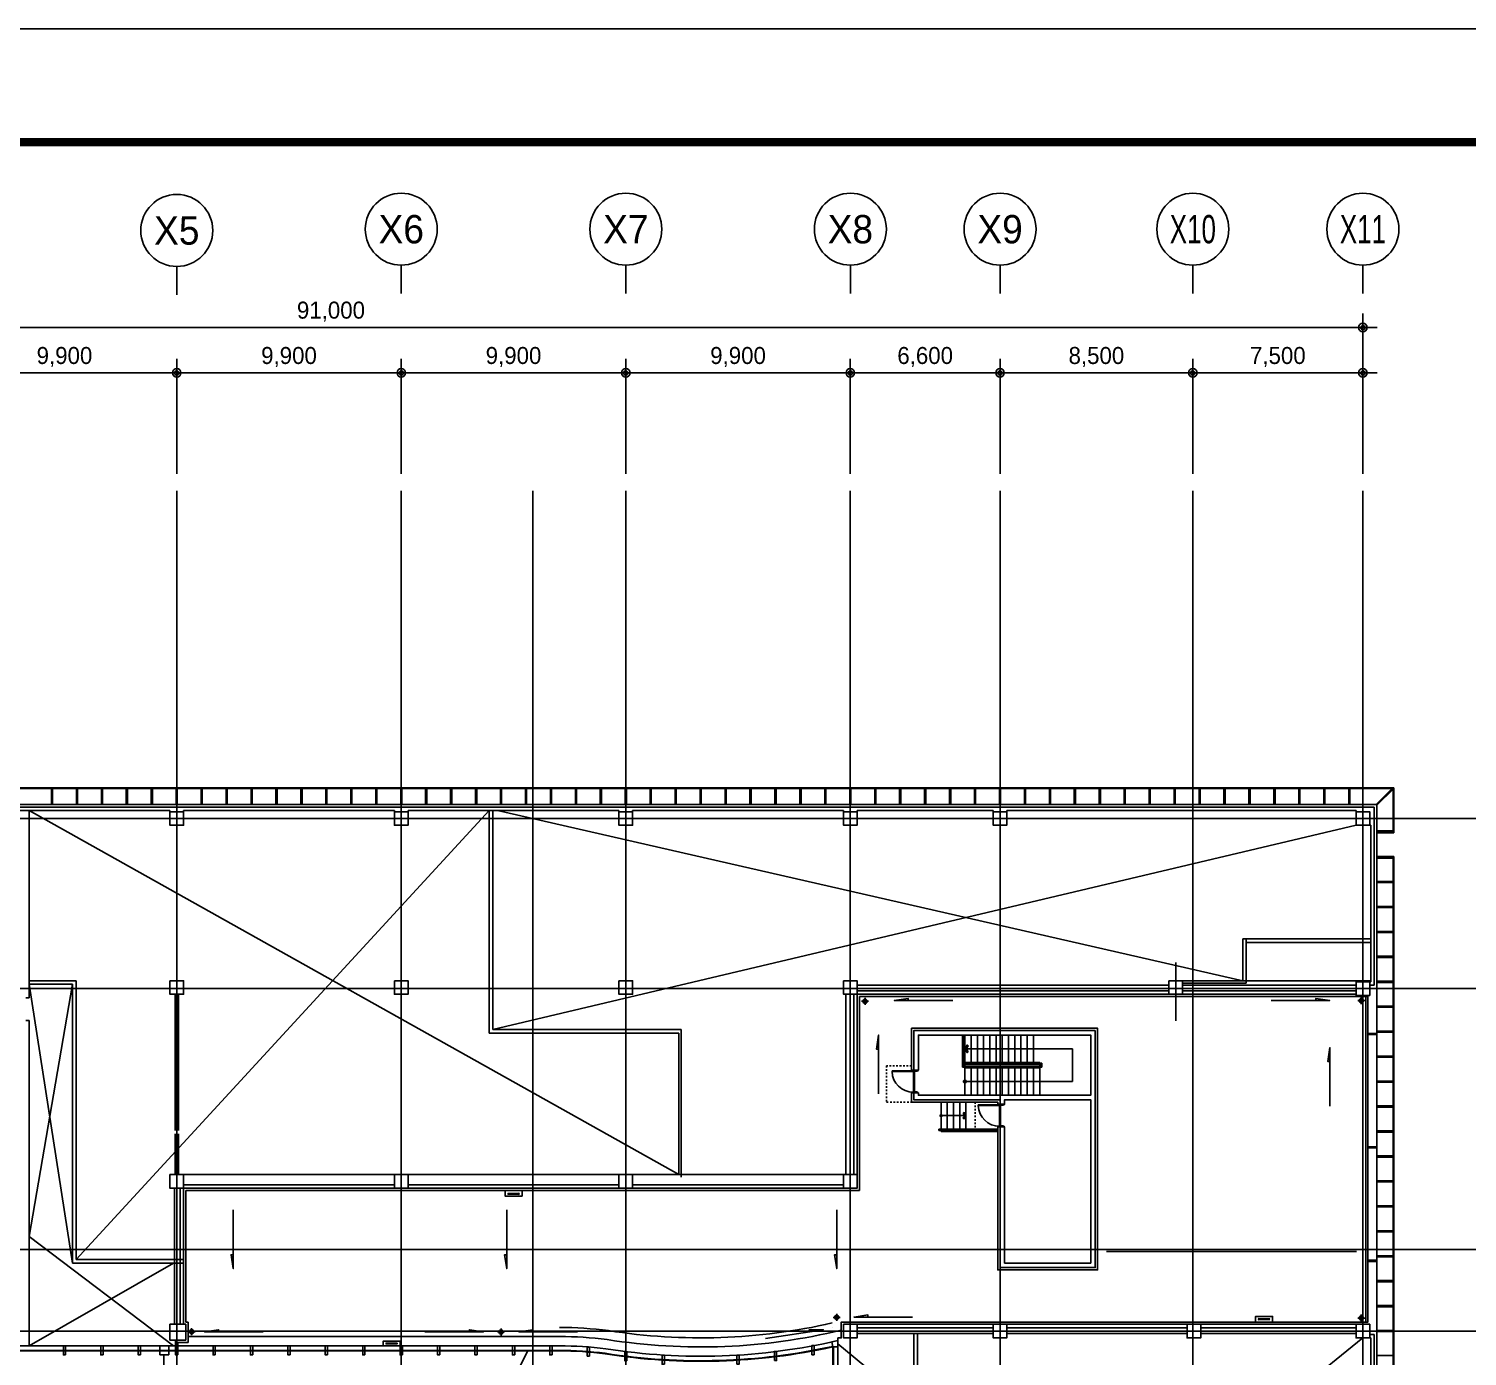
# Model space of a CAD drawing. Header units: metres. Extents: x 630750 to 860239, y 578133 to 726633.
# Drawn here: x 711680 to 775105, y 668101 to 726633 of the extents above; entities that cross this region are included whole.
import ezdxf
from ezdxf.enums import TextEntityAlignment as Align

# ---------------------------------------------------------------- set-up
doc = ezdxf.new("R2010")
doc.units = ezdxf.units.M
doc.header["$LTSCALE"] = 300
doc.linetypes.add('CEN', pattern=[62, 60, -1, 0, -1])
doc.linetypes.add('H2', pattern=[0.5, 0.25, -0.25])
doc.layers.get('Defpoints').update_dxf_attribs({"color": 8})
for name, color, linetype in [('001dmp-FORM', 7, 'Continuous'), ('A-AL', 6, 'Continuous'), ('A-CEN', 1, 'CEN'), ('A-CEN-1', 1, 'Continuous'), ('A-CIRC', 6, 'Continuous'), ('A-CON', 2, 'Continuous'), ('A-DIM', 7, 'Continuous'), ('A-DOR', 4, 'Continuous'), ('A-ELE-4', 4, 'Continuous'), ('A-ELE-8', 8, 'Continuous'), ('A-ELE-9', 9, 'Continuous'), ('A-ELE8', 8, 'Continuous'), ('A-GRID-DIMS', 14, 'Continuous'), ('A-HAT-1', 9, 'Continuous'), ('A-MULL', 7, 'Continuous'), ('A-STAIR', 4, 'Continuous'), ('A-STL1', 4, 'Continuous'), ('A-SYM1', 7, 'Continuous'), ('A-WAL-BLK', 3, 'Continuous'), ('A-WAL-DW', 7, 'Continuous'), ('A-WALL-CONC', 2, 'Continuous'), ('A-WIN-GLASS', 4, 'Continuous'), ('DIM', 7, 'Continuous'), ('DOR', 4, 'Continuous'), ('mk', 4, 'Continuous'), ('외장그레이팅', 4, 'Continuous'), ('특수설계 영역', 225, 'Continuous'), ('프레임', 5, 'Continuous')]:
    doc.layers.add(name, color=color, linetype=linetype)
doc.layers.add('sol-land', color=8, linetype='Continuous', lineweight=25)
doc.styles.add('TEXT(돋음)', font='')
doc.styles.add('돋움', font='')
doc.styles.get('TEXT(돋음)').set_extended_font_data('Dotum')
doc.styles.get('돋움').set_extended_font_data('Dotum')
doc.dimstyles.new('DIM250', dxfattribs={"dimscale": 250, "dimtxt": 3, "dimasz": 1, "dimexe": 2, "dimexo": 3, "dimgap": 1, "dimtad": 1, "dimdec": 0, "dimzin": 0, "dimdsep": 46, "dimlunit": 6, "dimtxsty": 'TEXT(돋음)', "dimblk": 'Z_DOT', "dimcen": 2.5, "dimdle": 2, "dimclrd": 256, "dimclre": 256, "dimclrt": 3, "dimadec": 0, "dimazin": 0, "dimtfac": 1, "dimtdec": 0, "dimtix": 1, "dimtmove": 2, "dimatfit": 3, "dimldrblk": 'Z_DOT', "dimfxl": 1, "dimtolj": 1, "dimtzin": 0, "dimarcsym": 0})

# ---------------------------------------------------------------- blocks, each defined once
blk = doc.blocks.new('Z_DOT')
at = {"layer": 'DIM', "color": 7}
for p, q in [((-2.5, 0), (2.5, 0)), ((0, -2.5), (0, 2.5))]:
    blk.add_line(p, q, dxfattribs=at)
for radius in [0.75, 0.375]:
    blk.add_circle((0, 0), radius, dxfattribs=at)
blk = doc.blocks.new('*D20')
at = {"layer": 'A-DIM', "lineweight": -2, "transparency": 16777216}
for p, q in [((679504, 707009), (679504, 713959)), ((770504, 707009), (770504, 713959)), ((679754, 713459), (770254, 713459))]:
    blk.add_line(p, q, dxfattribs=at)
at = {"layer": 'Defpoints', "color": 0, "transparency": 16777216}
for p in [(770504, 713459), (679504, 706259), (770504, 706259)]:
    blk.add_point(p, dxfattribs=at)
at = {"layer": 'A-DIM', "lineweight": -2, "transparency": 16777216, "xscale": 250, "yscale": 250, "zscale": 250, "rotation": 180}
blk.add_blockref('Z_DOT', (679504, 713459), dxfattribs=at)
at = {"layer": 'A-DIM', "lineweight": -2, "transparency": 16777216, "xscale": 250, "yscale": 250, "zscale": 250}
blk.add_blockref('Z_DOT', (770504, 713459), dxfattribs=at)
at = {"layer": 'A-DIM', "color": 3, "transparency": 16777216, "insert": (725004, 714157), "char_height": 750, "attachment_point": 5, "style": 'TEXT(돋음)'}
blk.add_mtext('\\A1;91,000', dxfattribs=at)
blk = doc.blocks.new('*D25')
at = {"layer": 'A-DIM', "lineweight": -2, "transparency": 16777216}
for p, q in [((708304, 707009), (708304, 711959)), ((718204, 707009), (718204, 711959)), ((708554, 711459), (717954, 711459))]:
    blk.add_line(p, q, dxfattribs=at)
at = {"layer": 'Defpoints', "color": 0, "transparency": 16777216}
for p in [(718204, 711459), (708304, 706259), (718204, 706259)]:
    blk.add_point(p, dxfattribs=at)
at = {"layer": 'A-DIM', "lineweight": -2, "transparency": 16777216, "xscale": 250, "yscale": 250, "zscale": 250, "rotation": 180}
blk.add_blockref('Z_DOT', (708304, 711459), dxfattribs=at)
at = {"layer": 'A-DIM', "lineweight": -2, "transparency": 16777216, "xscale": 250, "yscale": 250, "zscale": 250}
blk.add_blockref('Z_DOT', (718204, 711459), dxfattribs=at)
at = {"layer": 'A-DIM', "color": 3, "transparency": 16777216, "insert": (713254, 712157), "char_height": 750, "attachment_point": 5, "style": 'TEXT(돋음)'}
blk.add_mtext('\\A1;9,900', dxfattribs=at)
blk = doc.blocks.new('*D26')
at = {"layer": 'A-DIM', "lineweight": -2, "transparency": 16777216}
for p, q in [((718204, 707009), (718204, 711959)), ((728104, 707009), (728104, 711959)), ((718454, 711459), (727854, 711459))]:
    blk.add_line(p, q, dxfattribs=at)
at = {"layer": 'Defpoints', "color": 0, "transparency": 16777216}
for p in [(728104, 711459), (718204, 706259), (728104, 706259)]:
    blk.add_point(p, dxfattribs=at)
at = {"layer": 'A-DIM', "lineweight": -2, "transparency": 16777216, "xscale": 250, "yscale": 250, "zscale": 250, "rotation": 180}
blk.add_blockref('Z_DOT', (718204, 711459), dxfattribs=at)
at = {"layer": 'A-DIM', "lineweight": -2, "transparency": 16777216, "xscale": 250, "yscale": 250, "zscale": 250}
blk.add_blockref('Z_DOT', (728104, 711459), dxfattribs=at)
at = {"layer": 'A-DIM', "color": 3, "transparency": 16777216, "insert": (723154, 712157), "char_height": 750, "attachment_point": 5, "style": 'TEXT(돋음)'}
blk.add_mtext('\\A1;9,900', dxfattribs=at)
blk = doc.blocks.new('*D27')
at = {"layer": 'A-DIM', "lineweight": -2, "transparency": 16777216}
for p, q in [((728104, 707009), (728104, 711959)), ((738004, 707009), (738004, 711959)), ((728354, 711459), (737754, 711459))]:
    blk.add_line(p, q, dxfattribs=at)
at = {"layer": 'Defpoints', "color": 0, "transparency": 16777216}
for p in [(738004, 711459), (728104, 706259), (738004, 706259)]:
    blk.add_point(p, dxfattribs=at)
at = {"layer": 'A-DIM', "lineweight": -2, "transparency": 16777216, "xscale": 250, "yscale": 250, "zscale": 250, "rotation": 180}
blk.add_blockref('Z_DOT', (728104, 711459), dxfattribs=at)
at = {"layer": 'A-DIM', "lineweight": -2, "transparency": 16777216, "xscale": 250, "yscale": 250, "zscale": 250}
blk.add_blockref('Z_DOT', (738004, 711459), dxfattribs=at)
at = {"layer": 'A-DIM', "color": 3, "transparency": 16777216, "insert": (733054, 712157), "char_height": 750, "attachment_point": 5, "style": 'TEXT(돋음)'}
blk.add_mtext('\\A1;9,900', dxfattribs=at)
blk = doc.blocks.new('*D28')
at = {"layer": 'A-DIM', "lineweight": -2, "transparency": 16777216}
for p, q in [((738004, 707009), (738004, 711959)), ((747904, 707009), (747904, 711959)), ((738254, 711459), (747654, 711459))]:
    blk.add_line(p, q, dxfattribs=at)
at = {"layer": 'Defpoints', "color": 0, "transparency": 16777216}
for p in [(747904, 711459), (738004, 706259), (747904, 706259)]:
    blk.add_point(p, dxfattribs=at)
at = {"layer": 'A-DIM', "lineweight": -2, "transparency": 16777216, "xscale": 250, "yscale": 250, "zscale": 250, "rotation": 180}
blk.add_blockref('Z_DOT', (738004, 711459), dxfattribs=at)
at = {"layer": 'A-DIM', "lineweight": -2, "transparency": 16777216, "xscale": 250, "yscale": 250, "zscale": 250}
blk.add_blockref('Z_DOT', (747904, 711459), dxfattribs=at)
at = {"layer": 'A-DIM', "color": 3, "transparency": 16777216, "insert": (742954, 712157), "char_height": 750, "attachment_point": 5, "style": 'TEXT(돋음)'}
blk.add_mtext('\\A1;9,900', dxfattribs=at)
blk = doc.blocks.new('*D29')
at = {"layer": 'A-DIM', "lineweight": -2, "transparency": 16777216}
for p, q in [((747904, 707009), (747904, 711959)), ((754504, 707009), (754504, 711959)), ((748154, 711459), (754254, 711459))]:
    blk.add_line(p, q, dxfattribs=at)
at = {"layer": 'Defpoints', "color": 0, "transparency": 16777216}
for p in [(754504, 711459), (747904, 706259), (754504, 706259)]:
    blk.add_point(p, dxfattribs=at)
at = {"layer": 'A-DIM', "lineweight": -2, "transparency": 16777216, "xscale": 250, "yscale": 250, "zscale": 250, "rotation": 180}
blk.add_blockref('Z_DOT', (747904, 711459), dxfattribs=at)
at = {"layer": 'A-DIM', "lineweight": -2, "transparency": 16777216, "xscale": 250, "yscale": 250, "zscale": 250}
blk.add_blockref('Z_DOT', (754504, 711459), dxfattribs=at)
at = {"layer": 'A-DIM', "color": 3, "transparency": 16777216, "insert": (751204, 712157), "char_height": 750, "attachment_point": 5, "style": 'TEXT(돋음)'}
blk.add_mtext('\\A1;6,600', dxfattribs=at)
blk = doc.blocks.new('*D30')
at = {"layer": 'A-DIM', "lineweight": -2, "transparency": 16777216}
for p, q in [((754504, 707009), (754504, 711959)), ((763004, 707009), (763004, 711959)), ((754754, 711459), (762754, 711459))]:
    blk.add_line(p, q, dxfattribs=at)
at = {"layer": 'Defpoints', "color": 0, "transparency": 16777216}
for p in [(763004, 711459), (754504, 706259), (763004, 706259)]:
    blk.add_point(p, dxfattribs=at)
at = {"layer": 'A-DIM', "lineweight": -2, "transparency": 16777216, "xscale": 250, "yscale": 250, "zscale": 250, "rotation": 180}
blk.add_blockref('Z_DOT', (754504, 711459), dxfattribs=at)
at = {"layer": 'A-DIM', "lineweight": -2, "transparency": 16777216, "xscale": 250, "yscale": 250, "zscale": 250}
blk.add_blockref('Z_DOT', (763004, 711459), dxfattribs=at)
at = {"layer": 'A-DIM', "color": 3, "transparency": 16777216, "insert": (758754, 712157), "char_height": 750, "attachment_point": 5, "style": 'TEXT(돋음)'}
blk.add_mtext('\\A1;8,500', dxfattribs=at)
blk = doc.blocks.new('*D31')
at = {"layer": 'A-DIM', "lineweight": -2, "transparency": 16777216}
for p, q in [((763004, 707009), (763004, 711959)), ((770504, 707009), (770504, 711959)), ((763254, 711459), (770254, 711459))]:
    blk.add_line(p, q, dxfattribs=at)
at = {"layer": 'Defpoints', "color": 0, "transparency": 16777216}
for p in [(770504, 711459), (763004, 706259), (770504, 706259)]:
    blk.add_point(p, dxfattribs=at)
at = {"layer": 'A-DIM', "lineweight": -2, "transparency": 16777216, "xscale": 250, "yscale": 250, "zscale": 250, "rotation": 180}
blk.add_blockref('Z_DOT', (763004, 711459), dxfattribs=at)
at = {"layer": 'A-DIM', "lineweight": -2, "transparency": 16777216, "xscale": 250, "yscale": 250, "zscale": 250}
blk.add_blockref('Z_DOT', (770504, 711459), dxfattribs=at)
at = {"layer": 'A-DIM', "color": 3, "transparency": 16777216, "insert": (766754, 712157), "char_height": 750, "attachment_point": 5, "style": 'TEXT(돋음)'}
blk.add_mtext('\\A1;7,500', dxfattribs=at)
blk = doc.blocks.new('*U11')
blk.add_line((0, 5), (0, 0))
blk.add_circle((0, 11.35), 6.35)
at = {"color": 3, "style": '돋움'}
blk.add_attdef('NO', text='', height=5, dxfattribs=at).set_placement((0, 11.35), align=Align.MIDDLE_CENTER)
blk = doc.blocks.new('dor-1000x200conc')
at = {"layer": 'A-DOR'}
for p, q in [((30, 1140), (30, 200)), ((60, 1140), (30, 1140)), ((60, 1140), (60, 200)), ((30, 200), (60, 200))]:
    blk.add_line(p, q, dxfattribs=at)
for points in [[(0, 200), (0, 0), (30, 0), (30, 45), (45, 45), (45, 155), (30, 155), (30, 200)], [(1000, 200), (1000, 0), (970, 0), (970, 45), (955, 45), (955, 155), (970, 155), (970, 200)]]:
    blk.add_lwpolyline(points, close=True, dxfattribs=at)
blk.add_arc((30, 200), 940, 0, 88.17288, dxfattribs=at)
at = {"layer": 'DOR', "color": 9}
for points in [[(30, 200), (970, 200)], [(955, 155), (45, 155)]]:
    blk.add_lwpolyline(points, dxfattribs=at)
blk = doc.blocks.new('xref-sheet(건축)')
at = {"layer": '001dmp-FORM', "color": 30}
blk.add_lwpolyline([(8410, 5940), (0, 5940), (0, 0), (8410, 0)], close=True, dxfattribs=at)
at = {"layer": '001dmp-FORM', "const_width": 15}
blk.add_lwpolyline([(300, 200), (300, 5740), (8210, 5740), (8210, 200)], close=True, dxfattribs=at)

msp = doc.modelspace()

# ---------------------------------------------------------------- hatches: boundary and pattern name
at = {"layer": 'A-SYM1'}
for points in [[(753049.8, 681490), (753096, 681516.7), (753016, 681655.2), (753096, 681793.8), (753049.8, 681820.5), (752954.4, 681655.2)], [(752924.9, 678847.9), (752886.4, 678825.7), (752953.1, 678710.2), (752886.4, 678594.8), (752924.9, 678572.5), (753004.4, 678710.2)]]:
    msp.add_hatch(color=7, dxfattribs=at).paths.add_polyline_path(points)
h = msp.add_hatch(color=7, dxfattribs=at)
edge = h.paths.add_edge_path()
edge.add_arc((752954.4, 680215.2), 96, 360, 540)
edge.add_arc((752954.4, 680215.2), 96, 540, 720)
h = msp.add_hatch(color=7, dxfattribs=at)
edge = h.paths.add_edge_path()
edge.add_arc((751904.4, 678710.2), 80, 180, 360, ccw=False)
edge.add_arc((751904.4, 678710.2), 80, 0, 180, ccw=False)

# ---------------------------------------------------------------- linework, layer by layer
for points in [[(713305, 668160.4), (713205, 668160.4), (713205, 668560.4), (713305, 668560.4)], [(714955, 668160.4), (714855, 668160.4), (714855, 668560.4), (714955, 668560.4)], [(716605, 668160.4), (716505, 668160.4), (716505, 668560.4), (716605, 668560.4)], [(718255, 668160.4), (718155, 668160.4), (718155, 668560.4), (718255, 668560.4)], [(719904.4, 668160.2), (719804.4, 668160.2), (719804.4, 668560.2), (719904.4, 668560.2)], [(721554.4, 668160.2), (721454.4, 668160.2), (721454.4, 668560.2), (721554.4, 668560.2)], [(723204.4, 668160.2), (723104.4, 668160.2), (723104.4, 668560.2), (723204.4, 668560.2)], [(724854.4, 668160.2), (724754.4, 668160.2), (724754.4, 668560.2), (724854.4, 668560.2)], [(726504.4, 668160.2), (726404.4, 668160.2), (726404.4, 668560.2), (726504.4, 668560.2)], [(728154.4, 668160.2), (728054.4, 668160.2), (728054.4, 668560.2), (728154.4, 668560.2)], [(729804.4, 668160.4), (729704.4, 668160.4), (729704.4, 668560.4), (729804.4, 668560.4)], [(731454.4, 668160.4), (731354.4, 668160.4), (731354.4, 668560.4), (731454.4, 668560.4)], [(733104.4, 668160.4), (733004.4, 668160.4), (733004.4, 668560.4), (733104.4, 668560.4)], [(734753.2, 668159.6), (734653.2, 668159.6), (734653.2, 668559.6), (734753.2, 668559.6)], [(736404.4, 668107), (736304.4, 668107), (736304.4, 668507), (736404.4, 668507)], [(746204.4, 668169.1), (746304.4, 668169.1), (746304.4, 668569.1), (746204.4, 668569.1)], [(738054.4, 667898.4), (737954.4, 667898.4), (737954.4, 668298.4), (738054.4, 668298.4)], [(739704.4, 667751.1), (739604.4, 667751.1), (739604.4, 668151.1), (739704.4, 668151.1)], [(742904.4, 667753), (743004.4, 667753), (743004.4, 668153), (742904.4, 668153)], [(744554.4, 667911.8), (744654.4, 667911.8), (744654.4, 668311.8), (744554.4, 668311.8)]]:
    msp.add_lwpolyline(points, close=True)
msp.add_lwpolyline([(747131, 668513.3), (747083, 668732.2), (747355, 668793.2), (747355, 668513.3), (747131, 668513.3)])
at = {"layer": 'A-AL', "ltscale": 3}
for p, q in [((748304.4, 675410.2), (748304.4, 683960.2)), ((748304.4, 683960.2), (770725, 683960.2)), ((718604.4, 669610.2), (718604.4, 675410.2)), ((718604.4, 675410.2), (748304.4, 675410.2)), ((718604.4, 669610.2), (718704.4, 669610.2)), ((718704.4, 669610.2), (718704.4, 668710.2)), ((717854.4, 668560.3), (718254.4, 668560.2)), ((718154.4, 668560.2), (718154.4, 668810.2)), ((718254.4, 668560.2), (718254.4, 668710.2)), ((718704.4, 668710.2), (718254.4, 668710.2))]:
    msp.add_line(p, q, dxfattribs=at)
for points in [[(686631.4, 692130.4), (692833, 671692.9), (692545.4, 671605.6), (686226.3, 692430.2), (771124.4, 692430.2), (771124.4, 608070.5), (750312.2, 614385.8), (750399.2, 614672.9), (770824.4, 608475), (770824.4, 649010.2)], [(686631.4, 692130.4), (692833, 671692.9), (692545.4, 671605.6), (686226.3, 692430.2), (771124.4, 692430.2), (771124.4, 608070.5), (750312.2, 614385.8), (750399.2, 614672.9), (770824.4, 608475), (770824.4, 649010.2)], [(770725, 683960.2), (770725, 669610.2), (747504.4, 669610.2), (747504.4, 668912.1), (747355, 668912.1), (747355, 667926.1)]]:
    msp.add_lwpolyline(points, dxfattribs=at)
at = {"layer": 'A-CEN'}
for p, q in [((748403.1, 683752.7), (748712.1, 683752.7)), ((748557.6, 683598.2), (748557.6, 683907.2)), ((770275.5, 683785.2), (770584.5, 683785.2)), ((770430, 683630.7), (770430, 683939.7)), ((747149.9, 669810.2), (747458.9, 669810.2)), ((747304.4, 669655.7), (747304.4, 669964.7)), ((770275.5, 669785.2), (770584.5, 669785.2)), ((770430, 669939.7), (770430, 669630.7)), ((718707.1, 669179.9), (719016.1, 669179.9)), ((718861.6, 669025.4), (718861.6, 669334.4)), ((732349.9, 669170.4), (732658.9, 669170.4)), ((732504.4, 669015.9), (732504.4, 669324.9))]:
    msp.add_line(p, q, dxfattribs=at)
at = {"layer": 'A-CEN-1', "linetype": 'Continuous'}
for p, q in [((718204.4, 706258.8), (718204.4, 647115.6)), ((728104.4, 706258.8), (728104.4, 647115.6)), ((733904.4, 706258.8), (733904.4, 647115.6)), ((738004.4, 706258.8), (738004.4, 647115.6)), ((747904.4, 706258.8), (747904.4, 599969.6)), ((754504.4, 706258.8), (754504.4, 599969.6)), ((763004.4, 706258.8), (763004.4, 599969.6)), ((770504.4, 706258.8), (770504.4, 599969.6)), ((795684.5, 691810.2), (657202.6, 691810.2)), ((762254.4, 685460.5), (762254.4, 682893.8)), ((762254.4, 685460.5), (762254.4, 682893.8)), ((762254.4, 685460.5), (762254.4, 682893.8)), ((795684.5, 684310.2), (657202.6, 684310.2)), ((795684.5, 672810.2), (657202.6, 672810.2)), ((795684.5, 669210.2), (657202.6, 669210.2))]:
    msp.add_line(p, q, dxfattribs=at)
at = {"layer": 'A-CIRC', "const_width": 125}
for points in [[(770725, 682310.2), (771124.4, 682310.2)], [(770725, 677310.2), (771124.4, 677310.2)], [(770725, 672310.2), (771124.4, 672310.2)]]:
    msp.add_lwpolyline(points, dxfattribs=at)
at = {"layer": 'A-CIRC'}
for centre, radius in [((748557.6, 683752.7), 93.8), ((748557.6, 683752.7), 75), ((770430, 683785.2), 93.8), ((770430, 683785.2), 75), ((747304.4, 669810.2), 93.8), ((747304.4, 669810.2), 75), ((770430, 669785.2), 93.8), ((770430, 669785.2), 75), ((718861.6, 669179.9), 93.8), ((718861.6, 669179.9), 75), ((732504.4, 669170.4), 93.8), ((732504.4, 669170.4), 75)]:
    msp.add_circle(centre, radius, dxfattribs=at)
at = {"layer": 'A-CON'}
for points in [[(717904.4, 692110.2), (718504.4, 692110.2), (718504.4, 691510.2), (717904.4, 691510.2)], [(727804.4, 692110.2), (728404.4, 692110.2), (728404.4, 691510.2), (727804.4, 691510.2)], [(737704.4, 692110.2), (738304.4, 692110.2), (738304.4, 691510.2), (737704.4, 691510.2)], [(747604.4, 692110.2), (748204.4, 692110.2), (748204.4, 691510.2), (747604.4, 691510.2)], [(754204.4, 692110.2), (754804.4, 692110.2), (754804.4, 691510.2), (754204.4, 691510.2)], [(770204.4, 692110.2), (770804.4, 692110.2), (770804.4, 691510.2), (770204.4, 691510.2)], [(717904.4, 684660.2), (718504.4, 684660.2), (718504.4, 684060.2), (717904.4, 684060.2)], [(727804.4, 684660.2), (728404.4, 684660.2), (728404.4, 684060.2), (727804.4, 684060.2)], [(737704.4, 684660.2), (738304.4, 684660.2), (738304.4, 684060.2), (737704.4, 684060.2)], [(747604.4, 684660.2), (748204.4, 684660.2), (748204.4, 684060.2), (747604.4, 684060.2)], [(761954.4, 684660.2), (762554.4, 684660.2), (762554.4, 684060.2), (761954.4, 684060.2)], [(770204.4, 684610.2), (770804.4, 684610.2), (770804.4, 684010.2), (770204.4, 684010.2)], [(717904.4, 676110.2), (718504.4, 676110.2), (718504.4, 675510.2), (717904.4, 675510.2)], [(727804.4, 676110.2), (728404.4, 676110.2), (728404.4, 675510.2), (727804.4, 675510.2)], [(737704.4, 676110.2), (738304.4, 676110.2), (738304.4, 675510.2), (737704.4, 675510.2)], [(747604.4, 676110.2), (748204.4, 676110.2), (748204.4, 675510.2), (747604.4, 675510.2)], [(717904.4, 669510.2), (718604.4, 669510.2), (718604.4, 668810.2), (717904.4, 668810.2)], [(747604.4, 669510.2), (748204.4, 669510.2), (748204.4, 668910.2), (747604.4, 668910.2)], [(754204.4, 669510.2), (754804.4, 669510.2), (754804.4, 668910.2), (754204.4, 668910.2)], [(762754.4, 669510.2), (763354.4, 669510.2), (763354.4, 668910.2), (762754.4, 668910.2)], [(770204.4, 669510.2), (770804.4, 669510.2), (770804.4, 668910.2), (770204.4, 668910.2)]]:
    msp.add_lwpolyline(points, close=True, dxfattribs=at)
at = {"layer": 'A-ELE-4'}
for points in [[(750704.4, 680710.2), (750604.4, 680710.2), (750604.4, 682560.2), (758804.4, 682560.2), (758804.4, 671910.2), (754404.4, 671910.2), (754404.4, 678210.2), (754504.4, 678210.2)], [(754504.4, 679210.2), (754404.4, 679210.2), (754404.4, 679310.2), (750604.4, 679310.2), (750604.4, 679710.2), (750704.4, 679710.2)]]:
    msp.add_lwpolyline(points, dxfattribs=at)
at = {"layer": 'A-ELE-4', "color": 3}
msp.add_lwpolyline([(717630.4, 668160.2), (717630.4, 655818.6), (726055, 653279.1), (733688.8, 668336.4)], dxfattribs=at)
at = {"layer": 'A-ELE-8', "linetype": 'H2'}
for points in [[(750604.4, 680910.2), (749504.4, 680910.2), (749504.4, 679310.2), (750604.4, 679310.2)], [(753404.4, 679310.2), (753404.4, 679310.2), (753404.4, 678010.2), (754404.4, 678010.2)]]:
    msp.add_lwpolyline(points, dxfattribs=at)
at = {"layer": 'A-ELE-9'}
for p, q in [((748204.4, 684460.2), (761954.4, 684460.2)), ((762554.4, 684460.2), (770204.4, 684460.2)), ((747704.4, 684060.2), (747704.4, 676110.2)), ((770630, 683960.2), (770630, 669610.2)), ((718104.4, 675510.2), (718104.4, 669510.2)), ((727804.4, 676110.2), (718504.4, 676110.2)), ((737704.4, 676110.2), (728404.4, 676110.2)), ((747604.4, 676110.2), (738304.4, 676110.2)), ((754204.4, 669110.2), (748204.4, 669110.2)), ((762754.4, 669110.2), (754804.4, 669110.2)), ((770204.4, 669110.2), (763354.4, 669110.2))]:
    msp.add_line(p, q, dxfattribs=at)
at = {"layer": 'A-ELE8'}
for points in [[(733429.4, 675410.2), (733429.4, 675160.2), (732679.4, 675160.2), (732679.4, 675410.2)], [(765774.4, 669610.2), (765774.4, 669860.2), (766524.4, 669860.2), (766524.4, 669610.2)], [(727304.4, 668560.2), (727304.4, 668760.2), (728054.4, 668760.2), (728054.4, 668560.2)]]:
    msp.add_lwpolyline(points, dxfattribs=at)
at = {"layer": 'A-HAT-1'}
for p, q in [((711704.4, 692160.2, 0), (740344.4, 676110.2, 0)), ((731974.4, 692160.4, 0), (713764.4, 672370.2, 0)), ((732344.4, 692160.2, 0), (765204.4, 684660.2, 0)), ((770204.4, 691510.2), (732134.4, 682510.2, 0)), ((711704.4, 673385.3), (713604.4, 684500.2, 0)), ((711704.4, 684500.2, 0), (713604.4, 672210.2, 0)), ((718054.4, 668560.2), (711704.4, 673385.3)), ((718068.1, 672210.2, 0), (711704.4, 668560.4)), ((770504.4, 668910.2), (747355, 650147.2)), ((747355, 668653.3), (770204.4, 649710.2))]:
    msp.add_line(p, q, dxfattribs=at)
at = {"layer": 'A-MULL'}
for p, q in [((717454.4, 668560.3), (717854.4, 668560.3)), ((717454.4, 668160.3), (717454.4, 668560.3)), ((717854.4, 668560.3), (717854.4, 668160.3)), ((717854.4, 668160.3), (717454.4, 668160.3))]:
    msp.add_line(p, q, dxfattribs=at)
at = {"layer": 'A-STAIR'}
for p, q in [((752854.4, 682260.2), (752854.4, 680840.2)), ((752904.4, 682260.2), (752904.4, 680890.2)), ((752954.4, 682260.2), (752954.4, 680890.2)), ((753229.4, 682260.2), (753229.4, 681050.2)), ((753504.4, 682260.2), (753504.4, 681050.2)), ((753779.4, 682260.2), (753779.4, 681050.2)), ((754054.4, 682260.2), (754054.4, 681050.2)), ((754329.4, 682260.2), (754329.4, 681050.2)), ((754604.4, 682260.2), (754604.4, 681050.2)), ((754879.4, 682260.2), (754879.4, 681050.2)), ((755154.4, 682260.2), (755154.4, 681050.2)), ((755429.4, 682260.2), (755429.4, 681050.2)), ((755704.4, 682260.2), (755704.4, 681050.2)), ((755979.4, 682260.2), (755979.4, 681050.2)), ((752854.4, 680840.2), (756354.4, 680840.2)), ((752904.4, 680890.2), (756304.4, 680890.2)), ((752954.4, 681050.2), (756254.4, 681050.2)), ((752954.4, 681030.2), (756354.4, 681030.2)), ((752954.4, 680980.2), (756304.4, 680980.2)), ((752954.4, 680840.2), (752954.4, 679610.2)), ((752954.4, 680820.2), (756254.4, 680820.2)), ((753229.4, 680820.2), (753229.4, 679610.2)), ((753504.4, 680820.2), (753504.4, 679610.2)), ((753779.4, 680820.2), (753779.4, 679610.2)), ((754054.4, 680820.2), (754054.4, 679610.2)), ((754329.4, 680820.2), (754329.4, 679610.2)), ((754604.4, 680820.2), (754604.4, 679610.2)), ((754879.4, 680820.2), (754879.4, 679610.2)), ((755154.4, 680820.2), (755154.4, 679610.2)), ((755429.4, 680820.2), (755429.4, 679610.2)), ((755704.4, 680820.2), (755704.4, 679610.2)), ((755979.4, 680820.2), (755979.4, 679610.2)), ((756254.4, 681050.2), (756254.4, 681030.2)), ((756254.4, 680980.2), (756254.4, 680890.2)), ((756254.4, 680840.2), (756254.4, 679610.2)), ((756304.4, 680980.2), (756304.4, 680890.2)), ((756354.4, 681030.2), (756354.4, 680840.2)), ((751904.4, 679310.2), (751904.4, 678110.2)), ((751904.4, 679310.2), (751904.4, 678110.2)), ((752179.4, 679310.2), (752179.4, 678110.2)), ((752454.4, 679310.2), (752454.4, 678110.2)), ((752454.4, 679310.2), (752454.4, 678110.2)), ((752729.4, 679310.2), (752729.4, 678110.2)), ((752729.4, 679310.2), (752729.4, 678110.2)), ((753004.4, 679310.2), (753004.4, 678110.2)), ((753004.4, 679310.2), (753004.4, 678110.2)), ((751804.4, 678110.2), (754404.4, 678110.2)), ((751804.4, 678110.2), (751804.4, 678060.2)), ((751804.4, 678060.2), (754404.4, 678060.2)), ((751904.4, 678060.2), (751904.4, 678010.2)), ((751904.4, 678060.2), (751904.4, 678010.2)), ((752179.4, 678060.2), (752179.4, 678010.2)), ((752179.4, 678060.2), (752179.4, 678010.2)), ((752454.4, 678060.2), (752454.4, 678010.2)), ((752454.4, 678060.2), (752454.4, 678010.2)), ((752729.4, 678060.2), (752729.4, 678010.2)), ((752729.4, 678060.2), (752729.4, 678010.2)), ((753004.4, 678060.2), (753004.4, 678010.2)), ((753004.4, 678060.2), (753004.4, 678010.2)), ((751904.4, 678010.2), (754404.4, 678010.2))]:
    msp.add_line(p, q, dxfattribs=at)
at = {"layer": 'A-STL1'}
for p, q in [((733257.7, 675272.7), (732851, 675272.7)), ((732851, 675247.7), (733257.7, 675247.7)), ((765946, 669747.7), (766352.7, 669747.7)), ((766352.7, 669722.7), (765946, 669722.7)), ((727476, 668672.7, 0), (727882.7, 668672.7, 0)), ((727882.7, 668647.7, 0), (727476, 668647.7, 0))]:
    msp.add_line(p, q, dxfattribs=at)
for centre in [(732829.4, 675260.2), (733279.4, 675260.2), (765924.4, 669735.2), (766374.4, 669735.2), (727454.4, 668660.2), (727904.4, 668660.2)]:
    msp.add_circle(centre, 25, dxfattribs=at)
at = {"layer": 'A-SYM1', "color": 7}
for p, q in [((752954.4, 681655.2), (757704.4, 681655.2)), ((757704.4, 681655.2), (757704.4, 680215.2)), ((752954.4, 680215.2), (757704.4, 680215.2)), ((751904.4, 678710.2), (753004.4, 678710.2))]:
    msp.add_line(p, q, dxfattribs=at)
for points in [[(753096, 681516.7), (753016, 681655.2), (753096, 681793.8), (753049.8, 681820.5), (752954.4, 681655.2), (753049.8, 681490)], [(752886.4, 678825.7), (752953.1, 678710.2), (752886.4, 678594.8), (752924.9, 678572.5), (753004.4, 678710.2), (752924.9, 678847.9)]]:
    msp.add_lwpolyline(points, close=True, dxfattribs=at)
at = {"layer": 'A-WAL-BLK'}
for p, q in [((711704.4, 683910.2), (711704.4, 692160.4)), ((711544.4, 683910.2), (711704.4, 683910.2)), ((711544.4, 682910.2), (711704.4, 682910.2)), ((711704.4, 682910.2), (711704.4, 668560.4))]:
    msp.add_line(p, q, dxfattribs=at)
at = {"layer": 'A-WAL-DW'}
for p, q in [((698104.4, 692310.2), (771004.4, 692310.2)), ((698104.4, 692310.2), (771004.4, 692310.2)), ((708604.4, 692160.2), (717904.4, 692160.2)), ((717904.4, 692110.2), (717904.4, 692160.2)), ((718504.4, 692160.2), (727804.4, 692160.2)), ((718504.4, 692110.2), (718504.4, 692160.2)), ((727804.4, 692110.2), (727804.4, 692160.2)), ((728404.4, 692160.2), (737704.4, 692160.2)), ((728404.4, 692110.2), (728404.4, 692160.2)), ((731974.4, 692160.4, 0), (731974.4, 682350.2, 0)), ((732134.4, 692160.4, 0), (732134.4, 682510.2, 0)), ((737704.4, 692110.2), (737704.4, 692160.2)), ((738304.4, 692160.2), (747604.4, 692160.2)), ((738304.4, 692110.2), (738304.4, 692160.2)), ((747604.4, 692110.2), (747604.4, 692160.2)), ((748204.4, 692160.2), (754204.4, 692160.2)), ((748204.4, 692110.2), (748204.4, 692160.2)), ((754204.4, 692110.2), (754204.4, 692160.2)), ((754804.4, 692160.2), (770204.4, 692160.2)), ((754804.4, 692110.2), (754804.4, 692160.2)), ((770204.4, 692110.2), (770204.4, 692160.2)), ((771004.4, 692310.2), (771004.4, 684460.2)), ((771004.4, 692310.2), (771004.4, 684460.2)), ((770804.4, 691510.2), (770854.4, 691510.2)), ((770854.4, 691510.2), (770854.4, 684610.2)), ((765204.4, 684660.2, 0), (765204.4, 686510.2, 0)), ((765204.4, 686510.2, 0), (770855, 686510.2, 0)), ((765364.4, 686510.2, 0), (765364.4, 684550.2, 0)), ((765364.4, 686350.2, 0), (770855, 686350.2, 0)), ((713764.4, 684660.2, 0), (711704.4, 684660.2, 0)), ((713604.4, 684500.2, 0), (711704.4, 684500.2, 0)), ((713604.4, 684500.2, 0), (713604.4, 672210.2, 0)), ((713764.4, 684660.2, 0), (713764.4, 676150.2, 0)), ((762554.4, 684550.2, 0), (765364.4, 684550.2, 0)), ((770804.4, 684610.2), (770854.4, 684610.2)), ((770804.4, 684460.2), (771004.4, 684460.2)), ((740444.4, 682510.2, 0), (732134.4, 682510.2, 0)), ((740444.4, 682510.2, 0), (740444.4, 676000.2, 0)), ((740344.4, 682350.2, 0), (731974.4, 682350.2, 0)), ((740344.4, 682350.2, 0), (740344.4, 676110.2, 0)), ((713604.4, 681160.2, 0), (713604.4, 672210.2, 0)), ((713764.4, 676150.2, 0), (713764.4, 672370.2, 0)), ((718489.4, 672370.2, 0), (713764.4, 672370.2, 0)), ((718489.4, 672210.2, 0), (713604.4, 672210.2, 0)), ((750704.4, 669110.2, 0), (750704.4, 661660.2, 0)), ((750864.4, 669110.2, 0), (750864.4, 661500.2, 0)), ((770804.4, 669060.4), (771004.4, 669060.4)), ((770804.4, 668910.2), (770854.4, 668910.2)), ((770854.4, 668910.2), (770854.4, 659610.2)), ((771004.4, 669060.4), (771004.4, 649110.4))]:
    msp.add_line(p, q, dxfattribs=at)
at = {"layer": 'A-WALL-CONC'}
for p, q in [((748054.4, 684060.2), (748054.4, 676110.2)), ((748204.4, 684210.2), (761954.4, 684210.2)), ((748204.4, 684060.2), (748204.4, 676110.2)), ((748204.4, 684060.2), (761954.4, 684060.2)), ((762554.4, 684210.2), (770204.4, 684210.2)), ((762554.4, 684060.2), (770204.4, 684060.2)), ((718354.4, 675510.2), (718354.4, 669510.2)), ((727804.4, 675660.2), (718504.4, 675660.2)), ((718504.4, 675510.2), (718504.4, 669510.2)), ((727804.4, 675510.2), (718504.4, 675510.2)), ((737704.4, 675660.2), (728404.4, 675660.2)), ((737704.4, 675510.2), (728404.4, 675510.2)), ((747604.4, 675660.2), (738304.4, 675660.2)), ((747604.4, 675510.2), (738304.4, 675510.2)), ((754204.4, 669510.2), (748204.4, 669510.2)), ((754204.4, 669360.2), (748204.4, 669360.2)), ((762754.4, 669510.2), (754804.4, 669510.2)), ((762754.4, 669360.2), (754804.4, 669360.2)), ((770204.4, 669510.2), (763354.4, 669510.2)), ((770204.4, 669360.2), (763354.4, 669360.2))]:
    msp.add_line(p, q, dxfattribs=at)
msp.add_lwpolyline([(758704.4, 682460.2), (750704.4, 682460.2), (750704.4, 680710.2), (750904.4, 680710.2), (750904.4, 682260.2), (758504.4, 682260.2), (758504.4, 679610.2), (750904.4, 679610.2), (750904.4, 679710.2), (750704.4, 679710.2), (750704.4, 679410.2), (754504.4, 679410.2), (754504.4, 679210.2), (754704.4, 679210.2), (754704.4, 679410.2), (758504.4, 679410.2), (758504.4, 672210.2), (754704.4, 672210.2), (754704.4, 678210.2), (754504.4, 678210.2), (754504.4, 672010.2), (758704.4, 672010.2), (758704.4, 682460.2)], dxfattribs=at)
at = {"layer": 'A-WIN-GLASS', "color": 9}
for p, q in [((691811.9, 668560.4), (735074.4, 668560.4)), ((718704.4, 668970.4), (735074.4, 668970.4)), ((747355, 668595.9), (747355, 631698.5))]:
    msp.add_line(p, q, dxfattribs=at)
at = {"layer": 'A-WIN-GLASS'}
for p, q in [((747131, 668513.3), (747131, 631701.7)), ((747155, 668513.3), (747155, 631701.4)), ((691774.4, 668360.4), (735074.4, 668360.4)), ((691774.4, 668336.4), (735074.4, 668336.4))]:
    msp.add_line(p, q, dxfattribs=at)
at = {"layer": 'A-WIN-GLASS', "color": 9}
for centre, radius, start, end in [((741304.4, 694910.2), 26398.7, 261.020746, 283.583358), ((735074.4, 652460.4), 16510, 82.658254, 90), ((735074.4, 652460.4), 16100, 82.678894, 90), ((741304.4, 694910.2), 26808.7, 261.033396, 283.043703)]:
    msp.add_arc(centre, radius, start, end, dxfattribs=at)
at = {"layer": 'A-WIN-GLASS'}
for centre, radius, start, end in [((741304.4, 694910.2), 27032.7, 261.033396, 282.44708), ((741304.4, 694910.2), 27008.7, 261.033396, 282.447369), ((735074.4, 652460.4), 15900, 82.678894, 90), ((735074.4, 652460.4), 15876, 82.678894, 90)]:
    msp.add_arc(centre, radius, start, end, dxfattribs=at)
at = {"layer": 'mk'}
for points in [[(752423.3, 683787.4), (749840.9, 683787.4), (750452.4, 683881.4), (750452.4, 683787.4)], [(766461.1, 683787.4), (769043.5, 683787.4), (768432, 683881.4), (768432, 683787.4)], [(749147.9, 679676.7), (749147.9, 682259.1), (749053.8, 681647.6), (749147.9, 681647.6)], [(769047, 679127.2), (769047, 681709.7), (768953, 681098.2), (769047, 681098.2)], [(720695.7, 674550.1), (720695.7, 671967.6), (720601.7, 672579.2), (720695.7, 672579.2)], [(732754.1, 674550.1), (732754.1, 671967.6), (732660, 672579.2), (732754.1, 672579.2)], [(747307.4, 674550.1), (747307.4, 671967.6), (747213.4, 672579.2), (747307.4, 672579.2)], [(750652.7, 669828.7), (748070.2, 669828.7), (748681.8, 669922.8), (748681.8, 669828.7)], [(722017.2, 669171.6), (719434.8, 669171.6), (720046.3, 669265.7), (720046.3, 669171.6)], [(729136.8, 669171.6), (731719.2, 669171.6), (731107.7, 669265.7), (731107.7, 669171.6)], [(735872, 669171.6), (733289.5, 669171.6), (733901, 669265.7), (733901, 669171.6)], [(744161.1, 668876.7), (746713.7, 669268.2), (746094.9, 669268.5), (746109.2, 669175.5)]]:
    msp.add_lwpolyline(points, dxfattribs=at)
at = {"layer": 'sol-land'}
msp.add_line((770230, 672720.3), (759204.3, 672720.3), dxfattribs=at)
msp.add_lwpolyline([(747104.4, 669369.5), (747104.4, 669370.2)], dxfattribs=at)
for centre, radius, start, end in [((735074.4, 652460.4), 16910, 82.638695, 90), ((741304.4, 694910.2), 25998.7, 261.008272, 282.890461)]:
    msp.add_arc(centre, radius, start, end, dxfattribs=at)
at = {"layer": '외장그레이팅'}
for p, q in [((771864.4, 693170.2, 0), (685228.2, 693170.2, 0)), ((771834.4, 693140.2, 0), (685268.7, 693140.2, 0)), ((771834.4, 693140.2, 0), (771834.4, 691210.2, 0)), ((771864.4, 693170.2, 0), (771864.4, 691180.2, 0)), ((771144.4, 691210.2, 0), (771144.4, 691180.2, 0)), ((771834.4, 691210.2, 0), (771144.4, 691210.2, 0)), ((771864.4, 691180.2, 0), (771144.4, 691180.2, 0)), ((771144.4, 690140.2, 0), (771144.4, 690110.2, 0)), ((771864.4, 690140.2, 0), (771144.4, 690140.2, 0)), ((771834.4, 690110.2, 0), (771144.4, 690110.2, 0)), ((771834.4, 690110.2, 0), (771834.4, 607113.1, 0)), ((771864.4, 690140.2, 0), (771864.4, 607072.6, 0))]:
    msp.add_line(p, q, dxfattribs=at)
at = {"layer": '특수설계 영역'}
for p, q in [((770854.4, 684660.2), (762554.4, 684660.2)), ((718129.4, 684060.2), (718129.4, 678060.2)), ((718279.4, 684060.2), (718279.4, 678060.2)), ((718129.4, 677910.2), (718129.4, 676110.3)), ((718279.4, 677910.2), (718279.4, 676110.3))]:
    msp.add_line(p, q, dxfattribs=at)
at = {"layer": '프레임'}
for p, q in [((712679.4, 693140.2, 0), (712679.4, 692430.2, 0)), ((712729.4, 693140.2, 0), (712729.4, 692430.2, 0)), ((713779.4, 693140.2, 0), (713779.4, 692430.2, 0)), ((713829.4, 693140.2, 0), (713829.4, 692430.2, 0)), ((714879.4, 693140.2, 0), (714879.4, 692430.2, 0)), ((714929.4, 693140.2, 0), (714929.4, 692430.2, 0)), ((715979.4, 693140.2, 0), (715979.4, 692430.2, 0)), ((716029.4, 693140.2, 0), (716029.4, 692430.2, 0)), ((717079.4, 693140.2, 0), (717079.4, 692430.2, 0)), ((717129.4, 693140.2, 0), (717129.4, 692430.2, 0)), ((718179.4, 693140.2, 0), (718179.4, 692430.2, 0)), ((718229.4, 693140.2, 0), (718229.4, 692430.2, 0)), ((719279.4, 693140.2, 0), (719279.4, 692430.2, 0)), ((719329.4, 693140.2, 0), (719329.4, 692430.2, 0)), ((720379.4, 693140.2, 0), (720379.4, 692430.2, 0)), ((720429.4, 693140.2, 0), (720429.4, 692430.2, 0)), ((721479.4, 693140.2, 0), (721479.4, 692430.2, 0)), ((721529.4, 693140.2, 0), (721529.4, 692430.2, 0)), ((722579.4, 693140.2, 0), (722579.4, 692430.2, 0)), ((722629.4, 693140.2, 0), (722629.4, 692430.2, 0)), ((723679.4, 693140.2, 0), (723679.4, 692430.2, 0)), ((723729.4, 693140.2, 0), (723729.4, 692430.2, 0)), ((724779.4, 693140.2, 0), (724779.4, 692430.2, 0)), ((724829.4, 693140.2, 0), (724829.4, 692430.2, 0)), ((725879.4, 693140.2, 0), (725879.4, 692430.2, 0)), ((725929.4, 693140.2, 0), (725929.4, 692430.2, 0)), ((726979.4, 693140.2, 0), (726979.4, 692430.2, 0)), ((727029.4, 693140.2, 0), (727029.4, 692430.2, 0)), ((728079.4, 693140.2, 0), (728079.4, 692430.2, 0)), ((728129.4, 693140.2, 0), (728129.4, 692430.2, 0)), ((729179.4, 693140.2, 0), (729179.4, 692430.2, 0)), ((729229.4, 693140.2, 0), (729229.4, 692430.2, 0)), ((730279.4, 693140.2, 0), (730279.4, 692430.2, 0)), ((730329.4, 693140.2, 0), (730329.4, 692430.2, 0)), ((731379.4, 693140.2, 0), (731379.4, 692430.2, 0)), ((731429.4, 693140.2, 0), (731429.4, 692430.2, 0)), ((732479.4, 693140.2, 0), (732479.4, 692430.2, 0)), ((732529.4, 693140.2, 0), (732529.4, 692430.2, 0)), ((733579.4, 693140.2, 0), (733579.4, 692430.2, 0)), ((733629.4, 693140.2, 0), (733629.4, 692430.2, 0)), ((734679.4, 693140.2, 0), (734679.4, 692430.2, 0)), ((734729.4, 693140.2, 0), (734729.4, 692430.2, 0)), ((735779.4, 693140.2, 0), (735779.4, 692430.2, 0)), ((735829.4, 693140.2, 0), (735829.4, 692430.2, 0)), ((736879.4, 693140.2, 0), (736879.4, 692430.2, 0)), ((736929.4, 693140.2, 0), (736929.4, 692430.2, 0)), ((737979.4, 693140.2, 0), (737979.4, 692430.2, 0)), ((738029.4, 693140.2, 0), (738029.4, 692430.2, 0)), ((739079.4, 693140.2, 0), (739079.4, 692430.2, 0)), ((739129.4, 693140.2, 0), (739129.4, 692430.2, 0)), ((740179.4, 693140.2, 0), (740179.4, 692430.2, 0)), ((740229.4, 693140.2, 0), (740229.4, 692430.2, 0)), ((741279.4, 693140.2, 0), (741279.4, 692430.2, 0)), ((741329.4, 693140.2, 0), (741329.4, 692430.2, 0)), ((742379.4, 693140.2, 0), (742379.4, 692430.2, 0)), ((742429.4, 693140.2, 0), (742429.4, 692430.2, 0)), ((743479.4, 693140.2, 0), (743479.4, 692430.2, 0)), ((743529.4, 693140.2, 0), (743529.4, 692430.2, 0)), ((744579.4, 693140.2, 0), (744579.4, 692430.2, 0)), ((744629.4, 693140.2, 0), (744629.4, 692430.2, 0)), ((745679.4, 693140.2, 0), (745679.4, 692430.2, 0)), ((745729.4, 693140.2, 0), (745729.4, 692430.2, 0)), ((746779.4, 693140.2, 0), (746779.4, 692430.2, 0)), ((746829.4, 693140.2, 0), (746829.4, 692430.2, 0)), ((747879.4, 693140.2, 0), (747879.4, 692430.2, 0)), ((747929.4, 693140.2, 0), (747929.4, 692430.2, 0)), ((748979.4, 693140.2, 0), (748979.4, 692430.2, 0)), ((749029.4, 693140.2, 0), (749029.4, 692430.2, 0)), ((750079.4, 693140.2, 0), (750079.4, 692430.2, 0)), ((750129.4, 693140.2, 0), (750129.4, 692430.2, 0)), ((751179.4, 693140.2, 0), (751179.4, 692430.2, 0)), ((751229.4, 693140.2, 0), (751229.4, 692430.2, 0)), ((752279.4, 693140.2, 0), (752279.4, 692430.2, 0)), ((752329.4, 693140.2, 0), (752329.4, 692430.2, 0)), ((753379.4, 693140.2, 0), (753379.4, 692430.2, 0)), ((753429.4, 693140.2, 0), (753429.4, 692430.2, 0)), ((754479.4, 693140.2, 0), (754479.4, 692430.2, 0)), ((754529.4, 693140.2, 0), (754529.4, 692430.2, 0)), ((755579.4, 693140.2, 0), (755579.4, 692430.2, 0)), ((755629.4, 693140.2, 0), (755629.4, 692430.2, 0)), ((756679.4, 693140.2, 0), (756679.4, 692430.2, 0)), ((756729.4, 693140.2, 0), (756729.4, 692430.2, 0)), ((757779.4, 693140.2, 0), (757779.4, 692430.2, 0)), ((757829.4, 693140.2, 0), (757829.4, 692430.2, 0)), ((758879.4, 693140.2, 0), (758879.4, 692430.2, 0)), ((758929.4, 693140.2, 0), (758929.4, 692430.2, 0)), ((759979.4, 693140.2, 0), (759979.4, 692430.2, 0)), ((760029.4, 693140.2, 0), (760029.4, 692430.2, 0)), ((761079.4, 693140.2, 0), (761079.4, 692430.2, 0)), ((761129.4, 693140.2, 0), (761129.4, 692430.2, 0)), ((762179.4, 693140.2, 0), (762179.4, 692430.2, 0)), ((762229.4, 693140.2, 0), (762229.4, 692430.2, 0)), ((763279.4, 693140.2, 0), (763279.4, 692430.2, 0)), ((763329.4, 693140.2, 0), (763329.4, 692430.2, 0)), ((764379.4, 693140.2, 0), (764379.4, 692430.2, 0)), ((764429.4, 693140.2, 0), (764429.4, 692430.2, 0)), ((765479.4, 693140.2, 0), (765479.4, 692430.2, 0)), ((765529.4, 693140.2, 0), (765529.4, 692430.2, 0)), ((766579.4, 693140.2, 0), (766579.4, 692430.2, 0)), ((766629.4, 693140.2, 0), (766629.4, 692430.2, 0)), ((767679.4, 693140.2, 0), (767679.4, 692430.2, 0)), ((767729.4, 693140.2, 0), (767729.4, 692430.2, 0)), ((768779.4, 693140.2, 0), (768779.4, 692430.2, 0)), ((768829.4, 693140.2, 0), (768829.4, 692430.2, 0)), ((769879.4, 693140.2, 0), (769879.4, 692430.2, 0)), ((769929.4, 693140.2, 0), (769929.4, 692430.2, 0)), ((771088.5, 692430.2, 0), (771799, 693140.2, 0)), ((771124.4, 692395.4, 0), (771834.4, 693104.9, 0)), ((771834.4, 691260.2, 0), (771124.4, 691260.2, 0)), ((771834.4, 691210.2, 0), (771124.4, 691210.2, 0)), ((771834.4, 690110.2, 0), (771124.4, 690110.2, 0)), ((771834.4, 690060.2, 0), (771124.4, 690060.2, 0)), ((771834.4, 689035.2, 0), (771124.4, 689035.2, 0)), ((771834.4, 688985.2, 0), (771124.4, 688985.2, 0)), ((771834.4, 687935.2, 0), (771124.4, 687935.2, 0)), ((771834.4, 687885.2, 0), (771124.4, 687885.2, 0)), ((771834.4, 686835.2, 0), (771124.4, 686835.2, 0)), ((771834.4, 686785.2, 0), (771124.4, 686785.2, 0)), ((771834.4, 685735.2, 0), (771124.4, 685735.2, 0)), ((771834.4, 685685.2, 0), (771124.4, 685685.2, 0)), ((771834.4, 684635.2, 0), (771124.4, 684635.2, 0)), ((771834.4, 684585.2, 0), (771124.4, 684585.2, 0)), ((771834.4, 683535.2, 0), (771124.4, 683535.2, 0)), ((771834.4, 683485.2, 0), (771124.4, 683485.2, 0)), ((771834.4, 682435.2, 0), (771124.4, 682435.2, 0)), ((771834.4, 682385.2, 0), (771124.4, 682385.2, 0)), ((771834.4, 681335.2, 0), (771124.4, 681335.2, 0)), ((771834.4, 681285.2, 0), (771124.4, 681285.2, 0)), ((771834.4, 680235.2, 0), (771124.4, 680235.2, 0)), ((771834.4, 680185.2, 0), (771124.4, 680185.2, 0)), ((771834.4, 679135.2, 0), (771124.4, 679135.2, 0)), ((771834.4, 679085.2, 0), (771124.4, 679085.2, 0)), ((771834.4, 678035.2, 0), (771124.4, 678035.2, 0)), ((771834.4, 677985.2, 0), (771124.4, 677985.2, 0)), ((771834.4, 676935.2, 0), (771124.4, 676935.2, 0)), ((771834.4, 676885.2, 0), (771124.4, 676885.2, 0)), ((771834.4, 675835.2, 0), (771124.4, 675835.2, 0)), ((771834.4, 675785.2, 0), (771124.4, 675785.2, 0)), ((771834.4, 674735.2, 0), (771124.4, 674735.2, 0)), ((771834.4, 674685.2, 0), (771124.4, 674685.2, 0)), ((771834.4, 673635.2, 0), (771124.4, 673635.2, 0)), ((771834.4, 673585.2, 0), (771124.4, 673585.2, 0)), ((771834.4, 672535.2, 0), (771124.4, 672535.2, 0)), ((771834.4, 672485.2, 0), (771124.4, 672485.2, 0)), ((771834.4, 671435.2, 0), (771124.4, 671435.2, 0)), ((771834.4, 671385.2, 0), (771124.4, 671385.2, 0)), ((771834.4, 670335.2, 0), (771124.4, 670335.2, 0)), ((771834.4, 670285.2, 0), (771124.4, 670285.2, 0)), ((771834.4, 669235.2, 0), (771124.4, 669235.2, 0)), ((771834.4, 669185.2, 0), (771124.4, 669185.2, 0)), ((771834.4, 668135.2, 0), (771124.4, 668135.2, 0))]:
    msp.add_line(p, q, dxfattribs=at)

# ---------------------------------------------------------------- block references
at = {"xscale": 24.99999125985778, "yscale": 24.9999912364292, "zscale": 24.99999123690949}
msp.add_blockref('xref-sheet(건축)', (630750, 578132.8), dxfattribs=at)
at = {"xscale": -1, "rotation": 90}
for p in [(750884.4, 680710.2), (754684.4, 679210.2)]:
    msp.add_blockref('dor-1000x200conc', p, dxfattribs=at)
at = {"layer": 'A-GRID-DIMS', "xscale": 250, "yscale": 250, "zscale": 250}
for p, values in [((718206.4, 714901.6), {'NO': 'X5'}), ((728104.4, 714958.8), {'NO': 'X6'}), ((738006.4, 714958.8), {'NO': 'X7'}), ((747906.4, 714958.8), {'NO': 'X8'}), ((754506.4, 714958.8), {'NO': 'X9'})]:
    msp.add_blockref('*U11', p, dxfattribs=at).add_auto_attribs(values)
at = {"layer": 'A-GRID-DIMS'}
ref = msp.add_blockref('*U11', (763006.4, 714958.8), dxfattribs=dict(at, xscale=250, yscale=250, zscale=250))
ref.add_attrib('NO', 'X10', dxfattribs={"layer": '0', "color": 3, "height": 1250, "style": '돋움', "width": 0.7}).set_placement((763006.4, 717796.3, 0), align=Align.MIDDLE_CENTER)
ref = msp.add_blockref('*U11', (770506.4, 714958.8), dxfattribs=dict(at, xscale=250, yscale=250, zscale=250))
ref.add_attrib('NO', 'X11', dxfattribs={"layer": '0', "color": 3, "height": 1250, "style": '돋움', "width": 0.7}).set_placement((770506.4, 717796.3, 0), align=Align.MIDDLE_CENTER)

# ---------------------------------------------------------------- dimensions: what is measured, and where the dimension line sits
at = {"layer": 'A-DIM'}
for base, p1, p2, picture, middle in [((770504.4, 713458.8), (679504.4, 706258.8), (770504.4, 706258.8), '*D20', (725004.4, 714156.6)), ((718204.4, 711458.8), (708304.4, 706258.8), (718204.4, 706258.8), '*D25', (713254.4, 712156.6)), ((728104.4, 711458.8), (718204.4, 706258.8), (728104.4, 706258.8), '*D26', (723154.4, 712156.6)), ((738004.4, 711458.8), (728104.4, 706258.8), (738004.4, 706258.8), '*D27', (733054.4, 712156.6)), ((747904.4, 711458.8), (738004.4, 706258.8), (747904.4, 706258.8), '*D28', (742954.4, 712156.6)), ((754504.4, 711458.8), (747904.4, 706258.8), (754504.4, 706258.8), '*D29', (751204.4, 712156.6)), ((763004.4, 711458.8), (754504.4, 706258.8), (763004.4, 706258.8), '*D30', (758754.4, 712156.6)), ((770504.4, 711458.8), (763004.4, 706258.8), (770504.4, 706258.8), '*D31', (766754.4, 712156.6))]:
    dim = msp.add_linear_dim(base=base, p1=p1, p2=p2, dimstyle='DIM250', dxfattribs=at)
    dim.commit()
    dim.dimension.update_dxf_attribs({"geometry": picture, "text_midpoint": middle})

doc.saveas('drawing.dxf')
